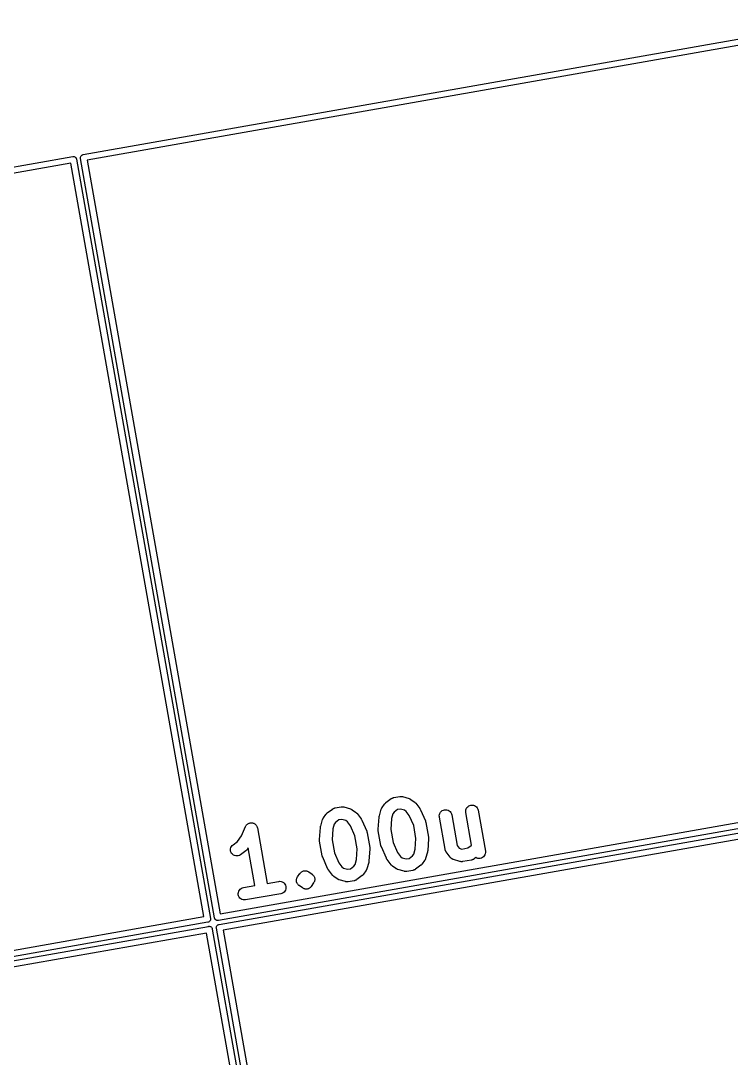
# Model space of a CAD drawing. Extents: x 61 to 358, y -137 to -43.
# Drawn here: x 252.52 to 269.83, y -80.56 to -55.28 of the extents above; entities that cross this region are included whole.
import ezdxf

# ---------------------------------------------------------------- set-up
doc = ezdxf.new("R2010")
doc.units = 0
doc.header["$MEASUREMENT"] = 0
doc.layers.add('BLACK', color=7, linetype='CONTINUOUS')

msp = doc.modelspace()

# ---------------------------------------------------------------- linework, layer by layer
at = {"layer": 'BLACK', "linetype": 'CONTINUOUS'}
for p, q in [((254.043, -58.5439), (272.546, -55.2814)), ((272.501, -55.444), (254.141, -58.6814)), ((235.283, -61.8519), (253.786, -58.5893)), ((253.786, -58.5893), (253.789, -58.5883)), ((253.789, -58.5883), (253.793, -58.5881)), ((253.793, -58.5881), (253.797, -58.5878)), ((253.793, -58.5881), (253.793, -58.5881)), ((253.797, -58.5878), (253.804, -58.5872)), ((253.804, -58.5872), (253.819, -58.589)), ((253.819, -58.589), (253.834, -58.5937)), ((253.834, -58.5937), (253.847, -58.601)), ((253.847, -58.601), (253.858, -58.6108)), ((253.858, -58.6108), (253.867, -58.6226)), ((253.867, -58.6226), (253.874, -58.636)), ((253.874, -58.636), (253.877, -58.6468)), ((253.877, -58.6468), (253.877, -58.6468)), ((253.877, -58.6468), (253.878, -58.6504)), ((253.878, -58.6504), (253.878, -58.6542)), ((253.878, -58.6542), (257.141, -77.1573)), ((253.976, -58.618), (253.978, -58.6031)), ((253.977, -58.6329), (253.976, -58.618)), ((253.978, -58.6365), (253.977, -58.6329)), ((253.978, -58.6031), (253.983, -58.5888)), ((257.241, -77.1396), (253.978, -58.6365)), ((253.983, -58.5888), (253.99, -58.5757)), ((253.99, -58.5757), (254, -58.5643)), ((254, -58.5643), (254.012, -58.5551)), ((254.012, -58.5551), (254.025, -58.5483)), ((254.025, -58.5483), (254.036, -58.5452)), ((254.036, -58.5452), (254.04, -58.5442)), ((254.036, -58.5452), (254.036, -58.5452)), ((254.04, -58.5442), (254.043, -58.5439)), ((253.741, -58.752), (235.38, -61.9894)), ((256.978, -77.1124), (253.741, -58.752)), ((254.141, -58.6814), (257.379, -77.0418)), ((257.379, -77.0418), (275.739, -73.8044)), ((275.837, -73.9419), (257.334, -77.2045)), ((257.351, -77.3045), (275.854, -74.0419)), ((275.809, -74.2046), (257.449, -77.442)), ((261.416, -74.3345), (261.546, -74.2379)), ((261.546, -74.2379), (261.548, -74.2366)), ((261.548, -74.2366), (261.551, -74.2344)), ((261.551, -74.2344), (261.555, -74.2316)), ((261.555, -74.2316), (261.564, -74.2269)), ((261.564, -74.2269), (261.573, -74.2217)), ((261.573, -74.2217), (261.578, -74.2202)), ((261.578, -74.2202), (261.582, -74.2182)), ((261.582, -74.2182), (261.592, -74.2154)), ((261.592, -74.2154), (261.601, -74.212)), ((261.601, -74.212), (261.606, -74.2114)), ((261.606, -74.2114), (261.61, -74.2102)), ((261.61, -74.2102), (261.753, -74.185)), ((261.753, -74.185), (261.755, -74.1846)), ((261.755, -74.1846), (261.76, -74.1844)), ((261.76, -74.1844), (261.764, -74.1835)), ((261.764, -74.1835), (261.775, -74.1834)), ((261.775, -74.1834), (261.785, -74.1828)), ((261.785, -74.1828), (261.789, -74.1834)), ((261.789, -74.1834), (261.794, -74.1833)), ((261.794, -74.1833), (261.804, -74.1853)), ((261.804, -74.1853), (261.814, -74.1867)), ((261.814, -74.1867), (261.819, -74.1881)), ((261.819, -74.1881), (261.823, -74.189)), ((261.823, -74.189), (261.979, -74.2353)), ((261.979, -74.2353), (261.981, -74.2359)), ((261.981, -74.2359), (261.988, -74.2392)), ((261.988, -74.2392), (261.997, -74.2419)), ((261.997, -74.2419), (262.002, -74.245)), ((262.002, -74.245), (262.008, -74.2475)), ((262.008, -74.2475), (262.015, -74.2523)), ((262.015, -74.2523), (262.023, -74.2565)), ((262.023, -74.2565), (262.107, -74.3154)), ((262.107, -74.3154), (262.108, -74.3166)), ((262.108, -74.3166), (262.115, -74.3223)), ((262.115, -74.3223), (262.122, -74.3274)), ((262.122, -74.3274), (262.126, -74.3321)), ((259.986, -74.5866), (260.116, -74.4899)), ((260.116, -74.4899), (260.118, -74.4887)), ((260.118, -74.4887), (260.122, -74.4864)), ((260.122, -74.4864), (260.126, -74.4836)), ((260.126, -74.4836), (260.135, -74.4789)), ((260.135, -74.4789), (260.144, -74.4737)), ((260.144, -74.4737), (260.148, -74.4723)), ((260.148, -74.4723), (260.152, -74.4702)), ((260.152, -74.4702), (260.162, -74.4674)), ((260.162, -74.4674), (260.172, -74.464)), ((260.172, -74.464), (260.176, -74.4634)), ((260.176, -74.4634), (260.181, -74.4622)), ((260.181, -74.4622), (260.324, -74.437)), ((260.324, -74.437), (260.326, -74.4367)), ((260.326, -74.4367), (260.33, -74.4364)), ((260.33, -74.4364), (260.335, -74.4355)), ((260.335, -74.4355), (260.345, -74.4355)), ((260.345, -74.4355), (260.356, -74.4348)), ((260.356, -74.4348), (260.36, -74.4354)), ((260.36, -74.4354), (260.364, -74.4354)), ((260.364, -74.4354), (260.375, -74.4374)), ((260.375, -74.4374), (260.385, -74.4387)), ((260.385, -74.4387), (260.389, -74.4402)), ((260.389, -74.4402), (260.394, -74.441)), ((260.394, -74.441), (260.549, -74.4873)), ((260.549, -74.4873), (260.551, -74.4879)), ((260.551, -74.4879), (260.559, -74.4913)), ((260.559, -74.4913), (260.567, -74.4939)), ((260.567, -74.4939), (260.573, -74.4971)), ((260.573, -74.4971), (260.579, -74.4995)), ((260.579, -74.4995), (260.586, -74.5043)), ((260.586, -74.5043), (260.593, -74.5085)), ((260.593, -74.5085), (260.677, -74.5674)), ((260.677, -74.5674), (260.679, -74.5686)), ((260.679, -74.5686), (260.685, -74.5743)), ((260.685, -74.5743), (260.692, -74.5794)), ((260.692, -74.5794), (260.697, -74.5841)), ((261.255, -74.6531), (261.301, -74.4976)), ((261.301, -74.4976), (261.302, -74.4955)), ((261.302, -74.4955), (261.305, -74.4877)), ((261.305, -74.4877), (261.308, -74.4795)), ((261.308, -74.4795), (261.311, -74.474)), ((261.311, -74.474), (261.314, -74.4682)), ((261.314, -74.4682), (261.318, -74.4611)), ((261.318, -74.4611), (261.323, -74.4536)), ((261.323, -74.4536), (261.381, -74.3695)), ((261.381, -74.3695), (261.383, -74.3678)), ((261.383, -74.3678), (261.388, -74.3614)), ((261.388, -74.3614), (261.393, -74.3545)), ((261.393, -74.3545), (261.398, -74.3503)), ((261.398, -74.3503), (261.402, -74.3455)), ((261.402, -74.3455), (261.409, -74.3403)), ((261.409, -74.3403), (261.416, -74.3345)), ((261.617, -74.5646), (261.586, -74.6082)), ((261.699, -74.5041), (261.617, -74.5646)), ((261.771, -74.4914), (261.699, -74.5041)), ((261.868, -74.5204), (261.771, -74.4914)), ((261.912, -74.5509), (261.868, -74.5204)), ((261.983, -74.6479), (261.912, -74.5509)), ((262.126, -74.3321), (262.131, -74.3363)), ((262.131, -74.3363), (262.136, -74.3431)), ((262.136, -74.3431), (262.142, -74.3494)), ((262.142, -74.3494), (262.238, -74.4798)), ((262.238, -74.4798), (262.24, -74.4815)), ((262.24, -74.4815), (262.24, -74.4821)), ((262.24, -74.4821), (262.24, -74.4826)), ((262.24, -74.4826), (262.247, -74.4949)), ((262.247, -74.4949), (262.254, -74.5072)), ((262.254, -74.5072), (262.255, -74.5079)), ((262.255, -74.5079), (262.255, -74.5085)), ((262.255, -74.5085), (262.377, -74.7817)), ((262.73, -74.596), (262.744, -74.5702)), ((262.744, -74.5702), (262.764, -74.5478)), ((262.764, -74.5478), (262.788, -74.5297)), ((262.788, -74.5297), (262.814, -74.5165)), ((262.814, -74.5165), (262.843, -74.5087)), ((262.843, -74.5087), (262.873, -74.5066)), ((262.873, -74.5066), (262.902, -74.5103)), ((262.902, -74.5103), (262.93, -74.5197)), ((262.93, -74.5197), (262.956, -74.5344)), ((262.956, -74.5344), (262.979, -74.5538)), ((262.979, -74.5538), (262.997, -74.5773)), ((262.997, -74.5773), (263.01, -74.6038)), ((263.359, -74.5402), (263.363, -74.5107)), ((263.361, -74.5699), (263.359, -74.5402)), ((263.361, -74.572), (263.361, -74.5699)), ((263.502, -75.3674), (263.361, -74.572)), ((263.363, -74.5107), (263.373, -74.4826)), ((263.373, -74.4826), (263.388, -74.4568)), ((263.388, -74.4568), (263.407, -74.4344)), ((263.407, -74.4344), (263.431, -74.4163)), ((263.431, -74.4163), (263.457, -74.403)), ((263.457, -74.403), (263.486, -74.3953)), ((263.486, -74.3953), (263.516, -74.3932)), ((263.516, -74.3932), (263.545, -74.3969)), ((263.545, -74.3969), (263.574, -74.4063)), ((263.574, -74.4063), (263.599, -74.421)), ((263.599, -74.421), (263.622, -74.4404)), ((263.622, -74.4404), (263.64, -74.4639)), ((263.64, -74.4639), (263.654, -74.4904)), ((263.654, -74.4904), (263.662, -74.5191)), ((263.662, -74.5191), (263.838, -75.5196)), ((258.081, -74.8352), (258.095, -74.8315)), ((258.095, -74.8315), (258.109, -74.8275)), ((258.109, -74.8275), (258.124, -74.8265)), ((258.109, -74.8275), (258.109, -74.8275)), ((258.109, -74.8275), (258.109, -74.8275)), ((258.124, -74.8265), (258.139, -74.8254)), ((258.139, -74.8255), (258.139, -74.8254)), ((258.139, -74.8254), (258.154, -74.8273)), ((258.139, -74.8254), (258.139, -74.8255)), ((258.154, -74.8273), (258.168, -74.8292)), ((258.168, -74.8292), (258.169, -74.8292)), ((258.169, -74.8292), (258.169, -74.8292)), ((258.169, -74.8292), (258.182, -74.8338)), ((258.182, -74.8338), (258.197, -74.8386)), ((259.826, -74.9052), (259.872, -74.7496)), ((259.872, -74.7496), (259.873, -74.7476)), ((259.873, -74.7476), (259.876, -74.7397)), ((259.876, -74.7397), (259.879, -74.7316)), ((259.879, -74.7316), (259.882, -74.726)), ((259.882, -74.726), (259.884, -74.7202)), ((259.884, -74.7202), (259.889, -74.7131)), ((259.889, -74.7131), (259.893, -74.7057)), ((259.893, -74.7057), (259.952, -74.6216)), ((259.952, -74.6216), (259.953, -74.6198)), ((259.953, -74.6198), (259.959, -74.6134)), ((259.959, -74.6134), (259.964, -74.6066)), ((259.964, -74.6066), (259.969, -74.6023)), ((259.969, -74.6023), (259.973, -74.5975)), ((259.973, -74.5975), (259.98, -74.5923)), ((259.98, -74.5923), (259.986, -74.5866)), ((260.188, -74.8167), (260.157, -74.8602)), ((260.269, -74.7562), (260.188, -74.8167)), ((260.341, -74.7434), (260.269, -74.7562)), ((260.439, -74.7724), (260.341, -74.7434)), ((260.482, -74.8029), (260.439, -74.7724)), ((260.554, -74.8999), (260.482, -74.8029)), ((260.697, -74.5841), (260.701, -74.5883)), ((260.701, -74.5883), (260.706, -74.5951)), ((260.706, -74.5951), (260.712, -74.6015)), ((260.712, -74.6015), (260.809, -74.7318)), ((260.809, -74.7318), (260.81, -74.7335)), ((260.81, -74.7335), (260.811, -74.7341)), ((260.811, -74.7341), (260.811, -74.7347)), ((260.811, -74.7347), (260.818, -74.747)), ((260.818, -74.747), (260.825, -74.7592)), ((260.825, -74.7592), (260.825, -74.7599)), ((260.825, -74.7599), (260.826, -74.7605)), ((260.826, -74.7605), (260.948, -75.0338)), ((261.228, -74.9843), (261.249, -74.6858)), ((261.249, -74.6823), (261.252, -74.6684)), ((261.249, -74.683), (261.249, -74.6823)), ((261.249, -74.6837), (261.249, -74.683)), ((261.249, -74.6858), (261.249, -74.6837)), ((261.252, -74.6684), (261.255, -74.6545)), ((261.255, -74.6538), (261.255, -74.6531)), ((261.255, -74.6545), (261.255, -74.6538)), ((261.552, -74.724), (261.533, -74.9871)), ((261.586, -74.6082), (261.552, -74.724)), ((262.091, -74.8888), (261.983, -74.6479)), ((262.377, -74.7817), (262.378, -74.7837)), ((262.378, -74.7837), (262.379, -74.7863)), ((262.379, -74.7863), (262.38, -74.7887)), ((262.38, -74.7887), (262.383, -74.8005)), ((262.383, -74.8005), (262.387, -74.812)), ((262.387, -74.812), (262.387, -74.8147)), ((262.387, -74.8147), (262.388, -74.8174)), ((262.388, -74.8174), (262.451, -75.1747)), ((262.716, -74.6536), (262.72, -74.6241)), ((262.718, -74.6833), (262.716, -74.6536)), ((262.718, -74.6854), (262.718, -74.6833)), ((262.857, -75.4716), (262.718, -74.6854)), ((262.72, -74.6241), (262.73, -74.596)), ((263.01, -74.6038), (263.018, -74.6325)), ((263.018, -74.6325), (263.151, -75.3832)), ((257.896, -75.1423), (257.995, -74.9165)), ((257.995, -74.9165), (257.996, -74.9148)), ((257.996, -74.9146), (258.003, -74.902)), ((257.996, -74.9148), (257.996, -74.9146)), ((257.996, -74.9148), (257.996, -74.9148)), ((257.996, -74.9148), (257.996, -74.9148)), ((258.003, -74.902), (258.011, -74.8891)), ((258.011, -74.8889), (258.02, -74.8781)), ((258.011, -74.889), (258.011, -74.8889)), ((258.011, -74.8891), (258.011, -74.889)), ((258.02, -74.8781), (258.03, -74.8667)), ((258.03, -74.8666), (258.031, -74.8665)), ((258.03, -74.8667), (258.03, -74.8666)), ((258.031, -74.8665), (258.042, -74.8579)), ((258.042, -74.8579), (258.054, -74.8485)), ((258.054, -74.8484), (258.067, -74.8421)), ((258.054, -74.8485), (258.054, -74.8484)), ((258.054, -74.8485), (258.054, -74.8485)), ((258.067, -74.8421), (258.081, -74.8353)), ((258.081, -74.8353), (258.081, -74.8352)), ((258.081, -74.8353), (258.081, -74.8353)), ((258.197, -74.8386), (258.197, -74.8386)), ((258.197, -74.8386), (258.197, -74.8387)), ((258.197, -74.8387), (258.209, -74.8456)), ((258.209, -74.8456), (258.223, -74.8532)), ((258.223, -74.8532), (258.223, -74.8533)), ((258.223, -74.8533), (258.223, -74.8534)), ((258.223, -74.8534), (258.233, -74.8625)), ((258.233, -74.8625), (258.245, -74.8727)), ((258.245, -74.8727), (258.245, -74.8728)), ((258.245, -74.8728), (258.245, -74.8729)), ((258.245, -74.8729), (258.254, -74.8839)), ((258.254, -74.8839), (258.263, -74.8961)), ((258.263, -74.8961), (258.263, -74.8962)), ((258.263, -74.8962), (258.263, -74.8963)), ((258.263, -74.8963), (258.27, -74.9089)), ((258.27, -74.9089), (258.277, -74.9227)), ((258.277, -74.9227), (258.277, -74.9228)), ((258.277, -74.9228), (258.277, -74.9229)), ((258.277, -74.9229), (258.281, -74.9368)), ((258.281, -74.9368), (258.285, -74.9513)), ((258.285, -74.9513), (258.523, -76.3021)), ((259.799, -75.2364), (259.82, -74.9379)), ((259.82, -74.9344), (259.823, -74.9204)), ((259.82, -74.9351), (259.82, -74.9344)), ((259.82, -74.9358), (259.82, -74.9351)), ((259.82, -74.9379), (259.82, -74.9358)), ((259.823, -74.9204), (259.825, -74.9065)), ((259.825, -74.9065), (259.826, -74.9058)), ((259.826, -74.9058), (259.826, -74.9052)), ((260.123, -74.976), (260.104, -75.2391)), ((260.157, -74.8602), (260.123, -74.976)), ((260.662, -75.1408), (260.554, -74.8999)), ((260.948, -75.0338), (260.948, -75.0357)), ((260.948, -75.0357), (260.949, -75.0383)), ((260.949, -75.0383), (260.95, -75.0407)), ((260.95, -75.0407), (260.954, -75.0525)), ((260.954, -75.0525), (260.957, -75.0641)), ((260.957, -75.0641), (260.958, -75.0668)), ((260.958, -75.0668), (260.958, -75.0694)), ((260.958, -75.0694), (261.021, -75.4267)), ((261.228, -74.987), (261.228, -74.9843)), ((261.228, -74.9897), (261.228, -74.987)), ((261.229, -75.0019), (261.228, -74.9897)), ((261.229, -75.014), (261.229, -75.0019)), ((261.23, -75.0167), (261.229, -75.014)), ((261.23, -75.0194), (261.23, -75.0167)), ((261.23, -75.0215), (261.23, -75.0194)), ((261.293, -75.3789), (261.23, -75.0215)), ((261.533, -74.9871), (261.59, -75.3075)), ((262.147, -75.2092), (262.091, -74.8888)), ((257.691, -75.3598), (257.801, -75.2779)), ((257.801, -75.2779), (257.896, -75.1423)), ((259.798, -75.2418), (259.799, -75.2391)), ((259.799, -75.2539), (259.798, -75.2418)), ((259.799, -75.2391), (259.799, -75.2364)), ((259.8, -75.2661), (259.799, -75.2539)), ((259.8, -75.2687), (259.8, -75.2661)), ((259.8, -75.2714), (259.8, -75.2687)), ((259.801, -75.2735), (259.8, -75.2714)), ((259.864, -75.6309), (259.801, -75.2735)), ((260.104, -75.2391), (260.161, -75.5595)), ((260.718, -75.4612), (260.662, -75.1408)), ((261.59, -75.3075), (261.697, -75.5483)), ((262.129, -75.4722), (262.147, -75.2092)), ((262.453, -75.2119), (262.432, -75.5104)), ((262.451, -75.1747), (262.451, -75.1768)), ((262.451, -75.1768), (262.451, -75.1795)), ((262.451, -75.1795), (262.452, -75.1822)), ((262.452, -75.1822), (262.452, -75.1943)), ((262.452, -75.1943), (262.453, -75.2065)), ((262.453, -75.2065), (262.453, -75.2092)), ((262.453, -75.2092), (262.453, -75.2119)), ((257.629, -75.489), (257.631, -75.4593)), ((257.633, -75.5185), (257.629, -75.489)), ((257.631, -75.4593), (257.638, -75.4305)), ((257.643, -75.5465), (257.633, -75.5185)), ((257.638, -75.4305), (257.651, -75.4036)), ((257.658, -75.5721), (257.643, -75.5465)), ((257.651, -75.4036), (257.669, -75.3798)), ((257.678, -75.5943), (257.658, -75.5721)), ((257.669, -75.3798), (257.691, -75.3598)), ((258.003, -75.5079), (257.872, -75.6046)), ((258.009, -75.5022), (258.003, -75.5079)), ((258.016, -75.497), (258.009, -75.5022)), ((258.02, -75.4922), (258.016, -75.497)), ((258.025, -75.488), (258.02, -75.4922)), ((258.03, -75.4811), (258.025, -75.488)), ((258.035, -75.4747), (258.03, -75.4811)), ((258.037, -75.4729), (258.035, -75.4747)), ((258.061, -75.438), (258.037, -75.4729)), ((258.223, -76.355), (258.061, -75.438)), ((260.161, -75.5595), (260.268, -75.8003)), ((260.699, -75.7243), (260.718, -75.4612)), ((261.023, -75.4639), (261.002, -75.7624)), ((261.021, -75.4267), (261.022, -75.4288)), ((261.022, -75.4288), (261.022, -75.4315)), ((261.022, -75.4315), (261.023, -75.4342)), ((261.023, -75.4342), (261.023, -75.4464)), ((261.023, -75.4464), (261.024, -75.4585)), ((261.024, -75.4585), (261.023, -75.4612)), ((261.023, -75.4612), (261.023, -75.4639)), ((261.294, -75.3815), (261.293, -75.3789)), ((261.294, -75.3842), (261.294, -75.3815)), ((261.298, -75.3958), (261.294, -75.3842)), ((261.301, -75.4075), (261.298, -75.3958)), ((261.302, -75.4099), (261.301, -75.4075)), ((261.303, -75.4125), (261.302, -75.4099)), ((261.304, -75.4145), (261.303, -75.4125)), ((261.426, -75.6877), (261.304, -75.4145)), ((261.697, -75.5483), (261.769, -75.6453)), ((262.064, -75.6316), (262.094, -75.588)), ((262.094, -75.588), (262.129, -75.4722)), ((262.426, -75.5431), (262.38, -75.6986)), ((262.429, -75.5278), (262.426, -75.5417)), ((262.426, -75.5417), (262.426, -75.5424)), ((262.426, -75.5424), (262.426, -75.5431)), ((262.431, -75.5139), (262.429, -75.5278)), ((262.432, -75.5125), (262.431, -75.5132)), ((262.431, -75.5132), (262.431, -75.5139)), ((262.432, -75.5104), (262.432, -75.5125)), ((262.858, -75.4759), (262.857, -75.4716)), ((262.859, -75.4803), (262.858, -75.4759)), ((262.862, -75.4902), (262.859, -75.4803)), ((262.865, -75.5002), (262.862, -75.4902)), ((262.867, -75.5042), (262.865, -75.5002)), ((262.868, -75.5084), (262.867, -75.5042)), ((262.874, -75.5174), (262.868, -75.5084)), ((262.878, -75.5268), (262.874, -75.5174)), ((262.881, -75.5303), (262.878, -75.5268)), ((262.883, -75.5342), (262.881, -75.5303)), ((262.885, -75.5359), (262.883, -75.5342)), ((262.981, -75.6662), (262.885, -75.5359)), ((263.151, -75.3832), (263.196, -75.4438)), ((263.196, -75.4438), (263.268, -75.4654)), ((263.268, -75.4654), (263.412, -75.44)), ((263.412, -75.44), (263.493, -75.3795)), ((263.493, -75.3795), (263.502, -75.3674)), ((263.836, -75.5809), (263.827, -75.609)), ((263.84, -75.5514), (263.836, -75.5809)), ((263.838, -75.5196), (263.838, -75.5217)), ((263.838, -75.5217), (263.84, -75.5514)), ((257.702, -75.6122), (257.678, -75.5943)), ((257.729, -75.6252), (257.702, -75.6122)), ((257.758, -75.6327), (257.729, -75.6252)), ((257.787, -75.6345), (257.758, -75.6327)), ((257.817, -75.6305), (257.787, -75.6345)), ((257.845, -75.6208), (257.817, -75.6305)), ((257.871, -75.6059), (257.845, -75.6208)), ((257.872, -75.6046), (257.871, -75.6059)), ((259.864, -75.6335), (259.864, -75.6309)), ((259.865, -75.6362), (259.864, -75.6335)), ((259.868, -75.6478), (259.865, -75.6362)), ((259.872, -75.6595), (259.868, -75.6478)), ((259.873, -75.662), (259.872, -75.6595)), ((259.874, -75.6646), (259.873, -75.662)), ((259.875, -75.6665), (259.874, -75.6646)), ((259.996, -75.9398), (259.875, -75.6665)), ((260.268, -75.8003), (260.34, -75.8974)), ((260.635, -75.8836), (260.665, -75.8401)), ((260.665, -75.8401), (260.699, -75.7243)), ((260.996, -75.7951), (260.95, -75.9507)), ((260.997, -75.7944), (260.996, -75.7951)), ((260.999, -75.7799), (260.997, -75.7938)), ((260.997, -75.7938), (260.997, -75.7944)), ((261.002, -75.7659), (260.999, -75.7799)), ((261.002, -75.7624), (261.002, -75.7645)), ((261.002, -75.7645), (261.002, -75.7652)), ((261.002, -75.7652), (261.002, -75.7659)), ((261.426, -75.6884), (261.426, -75.6877)), ((261.426, -75.689), (261.426, -75.6884)), ((261.433, -75.7012), (261.426, -75.689)), ((261.441, -75.7136), (261.433, -75.7012)), ((261.441, -75.7141), (261.441, -75.7136)), ((261.441, -75.7147), (261.441, -75.7141)), ((261.443, -75.7165), (261.441, -75.7147)), ((261.539, -75.8468), (261.443, -75.7165)), ((261.769, -75.6453), (261.813, -75.6758)), ((261.813, -75.6758), (261.91, -75.7048)), ((261.91, -75.7048), (261.982, -75.6921)), ((261.982, -75.6921), (262.064, -75.6316)), ((262.283, -75.8459), (262.278, -75.8507)), ((262.287, -75.8417), (262.283, -75.8459)), ((262.293, -75.8348), (262.287, -75.8417)), ((262.298, -75.8284), (262.293, -75.8348)), ((262.299, -75.8267), (262.298, -75.8284)), ((262.358, -75.7426), (262.299, -75.8267)), ((262.362, -75.7351), (262.358, -75.7426)), ((262.367, -75.7281), (262.362, -75.7351)), ((262.37, -75.7222), (262.367, -75.7281)), ((262.373, -75.7167), (262.37, -75.7222)), ((262.376, -75.7085), (262.373, -75.7167)), ((262.379, -75.7007), (262.376, -75.7085)), ((262.38, -75.6986), (262.379, -75.7007)), ((262.983, -75.6687), (262.981, -75.6662)), ((262.985, -75.6714), (262.983, -75.6687)), ((262.993, -75.6797), (262.985, -75.6714)), ((263.001, -75.6883), (262.993, -75.6797)), ((263.004, -75.6902), (263.001, -75.6883)), ((263.006, -75.6926), (263.004, -75.6902)), ((263.016, -75.6991), (263.006, -75.6926)), ((263.025, -75.706), (263.016, -75.6991)), ((263.028, -75.7074), (263.025, -75.706)), ((263.031, -75.7093), (263.028, -75.7074)), ((263.041, -75.7138), (263.031, -75.7093)), ((263.052, -75.7188), (263.041, -75.7138)), ((263.055, -75.7196), (263.052, -75.7188)), ((263.058, -75.7209), (263.055, -75.7196)), ((263.06, -75.7215), (263.058, -75.7209)), ((263.216, -75.7678), (263.06, -75.7215)), ((263.22, -75.7686), (263.216, -75.7678)), ((263.224, -75.7701), (263.22, -75.7686)), ((263.235, -75.7714), (263.224, -75.7701)), ((263.245, -75.7734), (263.235, -75.7714)), ((263.249, -75.7734), (263.245, -75.7734)), ((263.254, -75.774), (263.249, -75.7734)), ((263.264, -75.7733), (263.254, -75.774)), ((263.275, -75.7733), (263.264, -75.7733)), ((263.279, -75.7724), (263.275, -75.7733)), ((263.284, -75.7721), (263.279, -75.7724)), ((263.286, -75.7718), (263.284, -75.7721)), ((263.5, -75.734), (263.286, -75.7718)), ((263.504, -75.7328), (263.5, -75.734)), ((263.509, -75.7322), (263.504, -75.7328)), ((263.519, -75.7288), (263.509, -75.7322)), ((263.529, -75.726), (263.519, -75.7288)), ((263.533, -75.724), (263.529, -75.726)), ((263.537, -75.7225), (263.533, -75.724)), ((263.546, -75.7173), (263.537, -75.7225)), ((263.555, -75.7126), (263.546, -75.7173)), ((263.559, -75.7098), (263.555, -75.7126)), ((263.563, -75.7075), (263.559, -75.7098)), ((263.564, -75.7063), (263.563, -75.7075)), ((263.607, -75.6746), (263.564, -75.7063)), ((263.626, -75.6853), (263.607, -75.6746)), ((263.654, -75.6947), (263.626, -75.6853)), ((263.684, -75.6984), (263.654, -75.6947)), ((263.713, -75.6963), (263.684, -75.6984)), ((263.742, -75.6885), (263.713, -75.6963)), ((263.769, -75.6753), (263.742, -75.6885)), ((263.792, -75.6572), (263.769, -75.6753)), ((263.812, -75.6348), (263.792, -75.6572)), ((263.827, -75.609), (263.812, -75.6348)), ((259.262, -76.1433), (259.321, -76.0592)), ((259.321, -76.0592), (259.322, -76.0584)), ((259.322, -76.0579), (259.323, -76.0575)), ((259.322, -76.058), (259.322, -76.0579)), ((259.322, -76.0579), (259.322, -76.0579)), ((259.322, -76.0584), (259.322, -76.058)), ((259.322, -76.0584), (259.322, -76.0584)), ((259.322, -76.0584), (259.322, -76.0584)), ((259.323, -76.0575), (259.332, -76.0466)), ((259.332, -76.0466), (259.341, -76.0359)), ((259.341, -76.0359), (259.342, -76.0358)), ((259.342, -76.0352), (259.354, -76.0264)), ((259.342, -76.0354), (259.342, -76.0352)), ((259.342, -76.0356), (259.342, -76.0354)), ((259.342, -76.0358), (259.342, -76.0356)), ((259.354, -76.0264), (259.365, -76.0177)), ((259.365, -76.0174), (259.366, -76.0173)), ((259.365, -76.0176), (259.365, -76.0174)), ((259.365, -76.0177), (259.365, -76.0176)), ((259.366, -76.0171), (259.379, -76.0107)), ((259.366, -76.0173), (259.366, -76.0171)), ((259.379, -76.0107), (259.392, -76.0044)), ((259.392, -76.0041), (259.393, -76.004)), ((259.392, -76.0042), (259.392, -76.0041)), ((259.392, -76.0043), (259.392, -76.0042)), ((259.392, -76.0044), (259.392, -76.0043)), ((259.393, -76.004), (259.406, -76.0003)), ((259.406, -76.0003), (259.42, -75.9965)), ((259.42, -75.9965), (259.421, -75.9964)), ((259.42, -75.9965), (259.42, -75.9965)), ((259.421, -75.9963), (259.436, -75.9953)), ((259.421, -75.9964), (259.421, -75.9963)), ((259.421, -75.9964), (259.421, -75.9964)), ((259.436, -75.9953), (259.45, -75.9943)), ((259.45, -75.9943), (259.45, -75.9943)), ((259.45, -75.9943), (259.451, -75.9943)), ((259.45, -75.9943), (259.45, -75.9943)), ((259.451, -75.9943), (259.451, -75.9943)), ((259.451, -75.9943), (259.465, -75.9962)), ((259.465, -75.9962), (259.479, -75.9979)), ((259.479, -75.9979), (259.48, -75.998)), ((259.48, -75.998), (259.48, -75.998)), ((259.48, -75.998), (259.48, -75.9981)), ((259.48, -75.9981), (259.48, -75.9982)), ((259.48, -75.9982), (259.494, -76.0027)), ((259.494, -76.0027), (259.508, -76.0072)), ((259.508, -76.0072), (259.508, -76.0073)), ((259.508, -76.0073), (259.508, -76.0074)), ((259.508, -76.0074), (259.508, -76.0076)), ((259.508, -76.0076), (259.509, -76.0076)), ((259.509, -76.0076), (259.521, -76.0148)), ((259.521, -76.0148), (259.534, -76.0218)), ((259.534, -76.0218), (259.618, -76.0807)), ((259.618, -76.0807), (259.618, -76.0813)), ((259.618, -76.0813), (259.618, -76.0813)), ((259.618, -76.0813), (259.619, -76.0813)), ((259.619, -76.0813), (259.619, -76.0819)), ((259.619, -76.0819), (259.63, -76.0914)), ((259.63, -76.0914), (259.641, -76.1008)), ((259.997, -75.9404), (259.996, -75.9398)), ((259.997, -75.9411), (259.997, -75.9404)), ((260.004, -75.9533), (259.997, -75.9411)), ((260.011, -75.9656), (260.004, -75.9533)), ((260.012, -75.9662), (260.011, -75.9656)), ((260.012, -75.9668), (260.012, -75.9662)), ((260.013, -75.9685), (260.012, -75.9668)), ((260.11, -76.0988), (260.013, -75.9685)), ((260.116, -76.1052), (260.11, -76.0988)), ((260.34, -75.8974), (260.384, -75.9279)), ((260.384, -75.9279), (260.481, -75.9568)), ((260.481, -75.9568), (260.553, -75.9441)), ((260.553, -75.9441), (260.635, -75.8836)), ((260.853, -76.098), (260.849, -76.1028)), ((260.858, -76.0937), (260.853, -76.098)), ((260.863, -76.0869), (260.858, -76.0937)), ((260.869, -76.0804), (260.863, -76.0869)), ((260.87, -76.0787), (260.869, -76.0804)), ((260.929, -75.9946), (260.87, -76.0787)), ((260.933, -75.9872), (260.929, -75.9946)), ((260.938, -75.9801), (260.933, -75.9872)), ((260.94, -75.9742), (260.938, -75.9801)), ((260.943, -75.9687), (260.94, -75.9742)), ((260.946, -75.9606), (260.943, -75.9687)), ((260.95, -75.9527), (260.946, -75.9606)), ((260.95, -75.9507), (260.95, -75.9527)), ((261.545, -75.8531), (261.539, -75.8468)), ((261.55, -75.8599), (261.545, -75.8531)), ((261.555, -75.8641), (261.55, -75.8599)), ((261.559, -75.8688), (261.555, -75.8641)), ((261.566, -75.8739), (261.559, -75.8688)), ((261.573, -75.8796), (261.566, -75.8739)), ((261.574, -75.8808), (261.573, -75.8796)), ((261.658, -75.9397), (261.574, -75.8808)), ((261.666, -75.9439), (261.658, -75.9397)), ((261.673, -75.9487), (261.666, -75.9439)), ((261.679, -75.9512), (261.673, -75.9487)), ((261.684, -75.9543), (261.679, -75.9512)), ((261.692, -75.957), (261.684, -75.9543)), ((261.7, -75.9603), (261.692, -75.957)), ((261.702, -75.9609), (261.7, -75.9603)), ((261.858, -76.0072), (261.702, -75.9609)), ((261.862, -76.0081), (261.858, -76.0072)), ((261.866, -76.0095), (261.862, -76.0081)), ((261.877, -76.0109), (261.866, -76.0095)), ((261.887, -76.0129), (261.877, -76.0109)), ((261.892, -76.0128), (261.887, -76.0129)), ((261.896, -76.0134), (261.892, -76.0128)), ((261.906, -76.0128), (261.896, -76.0134)), ((261.917, -76.0127), (261.906, -76.0128)), ((261.921, -76.0119), (261.917, -76.0127)), ((261.926, -76.0116), (261.921, -76.0119)), ((261.928, -76.0112), (261.926, -76.0116)), ((262.071, -75.986), (261.928, -76.0112)), ((262.075, -75.9848), (262.071, -75.986)), ((262.079, -75.9842), (262.075, -75.9848)), ((262.089, -75.9808), (262.079, -75.9842)), ((262.099, -75.978), (262.089, -75.9808)), ((262.103, -75.976), (262.099, -75.978)), ((262.108, -75.9745), (262.103, -75.976)), ((262.117, -75.9693), (262.108, -75.9745)), ((262.126, -75.9646), (262.117, -75.9693)), ((262.129, -75.9618), (262.126, -75.9646)), ((262.133, -75.9596), (262.129, -75.9618)), ((262.135, -75.9583), (262.133, -75.9596)), ((262.265, -75.8617), (262.135, -75.9583)), ((262.272, -75.8559), (262.265, -75.8617)), ((262.278, -75.8507), (262.272, -75.8559)), ((258.523, -76.3021), (258.802, -76.2529)), ((258.802, -76.2529), (258.804, -76.2526)), ((258.804, -76.2526), (258.833, -76.2507)), ((258.833, -76.2507), (258.863, -76.2546)), ((258.863, -76.2546), (258.891, -76.2642)), ((258.891, -76.2642), (258.917, -76.2791)), ((258.917, -76.2791), (258.939, -76.2987)), ((258.939, -76.2987), (258.957, -76.3223)), ((258.957, -76.3223), (258.971, -76.3489)), ((258.971, -76.3489), (258.978, -76.3776)), ((259.235, -76.2259), (259.237, -76.2116)), ((259.235, -76.2265), (259.235, -76.2259)), ((259.235, -76.227), (259.235, -76.2265)), ((259.236, -76.2412), (259.235, -76.227)), ((259.237, -76.2556), (259.236, -76.2412)), ((259.237, -76.2116), (259.239, -76.1975)), ((259.237, -76.2561), (259.237, -76.2556)), ((259.237, -76.2567), (259.237, -76.2561)), ((259.241, -76.2704), (259.237, -76.2567)), ((259.239, -76.1964), (259.243, -76.1828)), ((259.239, -76.197), (259.239, -76.1964)), ((259.239, -76.1975), (259.239, -76.197)), ((259.245, -76.2843), (259.241, -76.2704)), ((259.243, -76.1828), (259.248, -76.1692)), ((259.245, -76.2848), (259.245, -76.2843)), ((259.245, -76.2853), (259.245, -76.2848)), ((259.251, -76.2981), (259.245, -76.2853)), ((259.248, -76.1683), (259.255, -76.1558)), ((259.248, -76.1688), (259.248, -76.1683)), ((259.248, -76.1692), (259.248, -76.1688)), ((259.258, -76.311), (259.251, -76.2981)), ((259.255, -76.1558), (259.262, -76.1433)), ((259.258, -76.3115), (259.258, -76.311)), ((259.258, -76.3119), (259.258, -76.3115)), ((259.267, -76.3231), (259.258, -76.3119)), ((259.276, -76.3347), (259.267, -76.3231)), ((259.276, -76.335), (259.276, -76.3347)), ((259.277, -76.3354), (259.276, -76.335)), ((259.287, -76.3448), (259.277, -76.3354)), ((259.298, -76.3543), (259.287, -76.3448)), ((259.655, -76.2929), (259.596, -76.377)), ((259.641, -76.1008), (259.641, -76.1012)), ((259.641, -76.1012), (259.642, -76.1016)), ((259.642, -76.1016), (259.65, -76.113)), ((259.65, -76.113), (259.659, -76.1243)), ((259.662, -76.2805), (259.655, -76.2929)), ((259.659, -76.1243), (259.659, -76.1248)), ((259.659, -76.1248), (259.66, -76.1252)), ((259.66, -76.1252), (259.666, -76.1381)), ((259.669, -76.268), (259.662, -76.2805)), ((259.666, -76.1381), (259.672, -76.1509)), ((259.67, -76.267), (259.669, -76.2675)), ((259.669, -76.2675), (259.669, -76.268)), ((259.674, -76.2534), (259.67, -76.267)), ((259.672, -76.1509), (259.673, -76.1514)), ((259.673, -76.1514), (259.673, -76.1519)), ((259.673, -76.1519), (259.677, -76.1657)), ((259.679, -76.2398), (259.674, -76.2534)), ((259.677, -76.1657), (259.68, -76.1796)), ((259.681, -76.2245), (259.679, -76.2388)), ((259.679, -76.2388), (259.679, -76.2393)), ((259.679, -76.2393), (259.679, -76.2398)), ((259.68, -76.1796), (259.68, -76.1801)), ((259.68, -76.1801), (259.681, -76.1806)), ((259.681, -76.1806), (259.682, -76.1949)), ((259.683, -76.2103), (259.681, -76.2245)), ((259.682, -76.1949), (259.683, -76.2092)), ((259.683, -76.2092), (259.683, -76.2098)), ((259.683, -76.2098), (259.683, -76.2103)), ((260.121, -76.112), (260.116, -76.1052)), ((260.126, -76.1162), (260.121, -76.112)), ((260.13, -76.1209), (260.126, -76.1162)), ((260.137, -76.126), (260.13, -76.1209)), ((260.143, -76.1316), (260.137, -76.126)), ((260.145, -76.1329), (260.143, -76.1316)), ((260.229, -76.1917), (260.145, -76.1329)), ((260.236, -76.1959), (260.229, -76.1917)), ((260.243, -76.2008), (260.236, -76.1959)), ((260.249, -76.2032), (260.243, -76.2008)), ((260.255, -76.2063), (260.249, -76.2032)), ((260.263, -76.209), (260.255, -76.2063)), ((260.271, -76.2124), (260.263, -76.209)), ((260.273, -76.213), (260.271, -76.2124)), ((260.428, -76.2592), (260.273, -76.213)), ((260.433, -76.2601), (260.428, -76.2592)), ((260.437, -76.2615), (260.433, -76.2601)), ((260.447, -76.2629), (260.437, -76.2615)), ((260.458, -76.2649), (260.447, -76.2629)), ((260.462, -76.2649), (260.458, -76.2649)), ((260.467, -76.2655), (260.462, -76.2649)), ((260.477, -76.2648), (260.467, -76.2655)), ((260.487, -76.2648), (260.477, -76.2648)), ((260.492, -76.2639), (260.487, -76.2648)), ((260.496, -76.2636), (260.492, -76.2639)), ((260.498, -76.2633), (260.496, -76.2636)), ((260.641, -76.238), (260.498, -76.2633)), ((260.646, -76.2368), (260.641, -76.238)), ((260.65, -76.2362), (260.646, -76.2368)), ((260.66, -76.2329), (260.65, -76.2362)), ((260.67, -76.2301), (260.66, -76.2329)), ((260.674, -76.228), (260.67, -76.2301)), ((260.678, -76.2266), (260.674, -76.228)), ((260.687, -76.2213), (260.678, -76.2266)), ((260.697, -76.2166), (260.687, -76.2213)), ((260.7, -76.2139), (260.697, -76.2166)), ((260.704, -76.2116), (260.7, -76.2139)), ((260.706, -76.2104), (260.704, -76.2116)), ((260.836, -76.1137), (260.706, -76.2104)), ((260.842, -76.108), (260.836, -76.1137)), ((260.849, -76.1028), (260.842, -76.108)), ((257.818, -76.55), (257.822, -76.5205)), ((257.82, -76.5796), (257.818, -76.55)), ((257.828, -76.6084), (257.82, -76.5796)), ((257.822, -76.5205), (257.831, -76.4922)), ((257.831, -76.4922), (257.846, -76.4664)), ((257.846, -76.4664), (257.865, -76.4439)), ((257.865, -76.4439), (257.889, -76.4256)), ((257.889, -76.4256), (257.915, -76.4121)), ((257.915, -76.4121), (257.944, -76.4041)), ((257.944, -76.4041), (258.223, -76.355)), ((258.855, -76.5531), (257.997, -76.7043)), ((258.883, -76.5451), (258.855, -76.5531)), ((258.91, -76.5317), (258.883, -76.5451)), ((258.933, -76.5134), (258.91, -76.5317)), ((258.953, -76.4909), (258.933, -76.5134)), ((258.967, -76.465), (258.953, -76.4909)), ((258.977, -76.4368), (258.967, -76.465)), ((258.98, -76.4073), (258.977, -76.4368)), ((258.978, -76.3776), (258.98, -76.4073)), ((259.299, -76.3549), (259.298, -76.3543)), ((259.299, -76.355), (259.299, -76.3549)), ((259.3, -76.3556), (259.299, -76.355)), ((259.299, -76.355), (259.299, -76.355)), ((259.384, -76.4144), (259.3, -76.3556)), ((259.396, -76.4215), (259.384, -76.4144)), ((259.409, -76.4286), (259.396, -76.4215)), ((259.409, -76.4287), (259.409, -76.4286)), ((259.409, -76.4288), (259.409, -76.4287)), ((259.41, -76.4289), (259.409, -76.4288)), ((259.41, -76.429), (259.41, -76.4289)), ((259.423, -76.4335), (259.41, -76.429)), ((259.437, -76.4381), (259.423, -76.4335)), ((259.438, -76.4382), (259.437, -76.4381)), ((259.437, -76.4381), (259.437, -76.4381)), ((259.438, -76.4383), (259.438, -76.4382)), ((259.438, -76.4382), (259.438, -76.4382)), ((259.452, -76.4401), (259.438, -76.4383)), ((259.467, -76.4419), (259.452, -76.4401)), ((259.468, -76.4419), (259.467, -76.4419)), ((259.467, -76.4419), (259.467, -76.4419)), ((259.467, -76.4419), (259.467, -76.4419)), ((259.467, -76.4419), (259.467, -76.4419)), ((259.482, -76.4409), (259.468, -76.4419)), ((259.496, -76.4399), (259.482, -76.4409)), ((259.497, -76.4399), (259.496, -76.4399)), ((259.511, -76.4359), (259.497, -76.4398)), ((259.497, -76.4398), (259.497, -76.4398)), ((259.497, -76.4398), (259.497, -76.4399)), ((259.497, -76.4399), (259.497, -76.4399)), ((259.525, -76.4322), (259.511, -76.4359)), ((259.526, -76.4319), (259.525, -76.4321)), ((259.525, -76.4321), (259.525, -76.4321)), ((259.525, -76.4321), (259.525, -76.4322)), ((259.539, -76.4254), (259.526, -76.4319)), ((259.526, -76.4319), (259.526, -76.4319)), ((259.552, -76.4191), (259.539, -76.4254)), ((259.553, -76.4186), (259.552, -76.4187)), ((259.552, -76.4187), (259.552, -76.4188)), ((259.552, -76.4188), (259.552, -76.419)), ((259.552, -76.419), (259.552, -76.4191)), ((259.564, -76.4098), (259.553, -76.4186)), ((259.575, -76.4011), (259.564, -76.4098)), ((259.576, -76.4007), (259.575, -76.4008)), ((259.575, -76.4008), (259.575, -76.4011)), ((259.585, -76.3895), (259.576, -76.4003)), ((259.576, -76.4003), (259.576, -76.4005)), ((259.576, -76.4005), (259.576, -76.4007)), ((259.595, -76.3787), (259.585, -76.3895)), ((259.596, -76.3779), (259.595, -76.3783)), ((259.595, -76.3783), (259.595, -76.3783)), ((259.595, -76.3783), (259.595, -76.3783)), ((259.595, -76.3783), (259.595, -76.3787)), ((259.596, -76.377), (259.596, -76.3778)), ((259.596, -76.3778), (259.596, -76.3779)), ((259.596, -76.3779), (259.596, -76.3779)), ((257.841, -76.635), (257.828, -76.6084)), ((257.859, -76.6586), (257.841, -76.635)), ((257.882, -76.6782), (257.859, -76.6586)), ((257.908, -76.693), (257.882, -76.6782)), ((257.936, -76.7026), (257.908, -76.693)), ((257.965, -76.7065), (257.936, -76.7026)), ((257.995, -76.7047), (257.965, -76.7065)), ((257.997, -76.7043), (257.995, -76.7047)), ((257.076, -77.2499), (238.573, -80.5125)), ((238.591, -80.6125), (257.094, -77.3499)), ((238.618, -80.3498), (256.978, -77.1124)), ((257.08, -77.2496), (257.076, -77.2499)), ((257.083, -77.2486), (257.08, -77.2496)), ((257.094, -77.2456), (257.083, -77.2486)), ((257.083, -77.2486), (257.083, -77.2486)), ((257.108, -77.2388), (257.094, -77.2456)), ((257.094, -77.3499), (257.097, -77.3489)), ((257.097, -77.3489), (257.101, -77.3486)), ((257.101, -77.3486), (257.105, -77.3484)), ((257.101, -77.3486), (257.101, -77.3486)), ((257.105, -77.3484), (257.112, -77.3478)), ((257.12, -77.2295), (257.108, -77.2388)), ((257.112, -77.3478), (257.127, -77.3496)), ((257.129, -77.2181), (257.12, -77.2295)), ((257.127, -77.3496), (257.142, -77.3542)), ((257.13, -77.2172), (257.129, -77.2181)), ((257.134, -77.2091), (257.13, -77.2172)), ((257.137, -77.205), (257.134, -77.2091)), ((257.14, -77.1957), (257.137, -77.205)), ((257.141, -77.1908), (257.14, -77.1957)), ((257.141, -77.1573), (257.142, -77.1609)), ((257.143, -77.1759), (257.141, -77.1908)), ((257.142, -77.1609), (257.142, -77.1646)), ((257.142, -77.1646), (257.142, -77.1646)), ((257.142, -77.1646), (257.143, -77.1759)), ((257.142, -77.3542), (257.155, -77.3616)), ((257.155, -77.3616), (257.166, -77.3714)), ((257.241, -77.1434), (257.241, -77.1396)), ((257.242, -77.147), (257.241, -77.1434)), ((257.245, -77.1578), (257.242, -77.147)), ((257.242, -77.147), (257.242, -77.147)), ((257.252, -77.1712), (257.245, -77.1578)), ((257.261, -77.183), (257.252, -77.1712)), ((257.27, -77.1908), (257.261, -77.183)), ((257.273, -77.1928), (257.27, -77.1908)), ((257.278, -77.1957), (257.273, -77.1928)), ((257.286, -77.2002), (257.278, -77.1957)), ((257.29, -77.2014), (257.286, -77.2002)), ((257.286, -77.3637), (257.291, -77.3494)), ((257.3, -77.2048), (257.29, -77.2014)), ((257.291, -77.3494), (257.298, -77.3363)), ((257.298, -77.3363), (257.308, -77.3249)), ((257.315, -77.2066), (257.3, -77.2048)), ((257.308, -77.3249), (257.32, -77.3156)), ((257.326, -77.2058), (257.315, -77.2066)), ((257.32, -77.3156), (257.333, -77.3089)), ((257.33, -77.2055), (257.326, -77.2058)), ((257.326, -77.2058), (257.326, -77.2058)), ((257.334, -77.2045), (257.33, -77.2055)), ((257.333, -77.3089), (257.344, -77.3058)), ((257.344, -77.3058), (257.348, -77.3048)), ((257.344, -77.3058), (257.344, -77.3058)), ((257.348, -77.3048), (257.351, -77.3045)), ((257.049, -77.5126), (238.688, -80.75)), ((260.286, -95.873), (257.049, -77.5126)), ((257.166, -77.3714), (257.175, -77.3832)), ((257.175, -77.3832), (257.182, -77.3966)), ((257.182, -77.3966), (257.185, -77.4074)), ((257.185, -77.4074), (257.185, -77.4074)), ((257.185, -77.4074), (257.186, -77.411)), ((257.186, -77.411), (257.186, -77.4148)), ((257.186, -77.4148), (260.449, -95.9179)), ((257.284, -77.3786), (257.286, -77.3637)), ((257.285, -77.3935), (257.284, -77.3786)), ((257.286, -77.3971), (257.285, -77.3935)), ((260.549, -95.9002), (257.286, -77.3971)), ((257.449, -77.442), (260.687, -95.8024))]:
    msp.add_line(p, q, dxfattribs=at)

doc.saveas('drawing.dxf')
